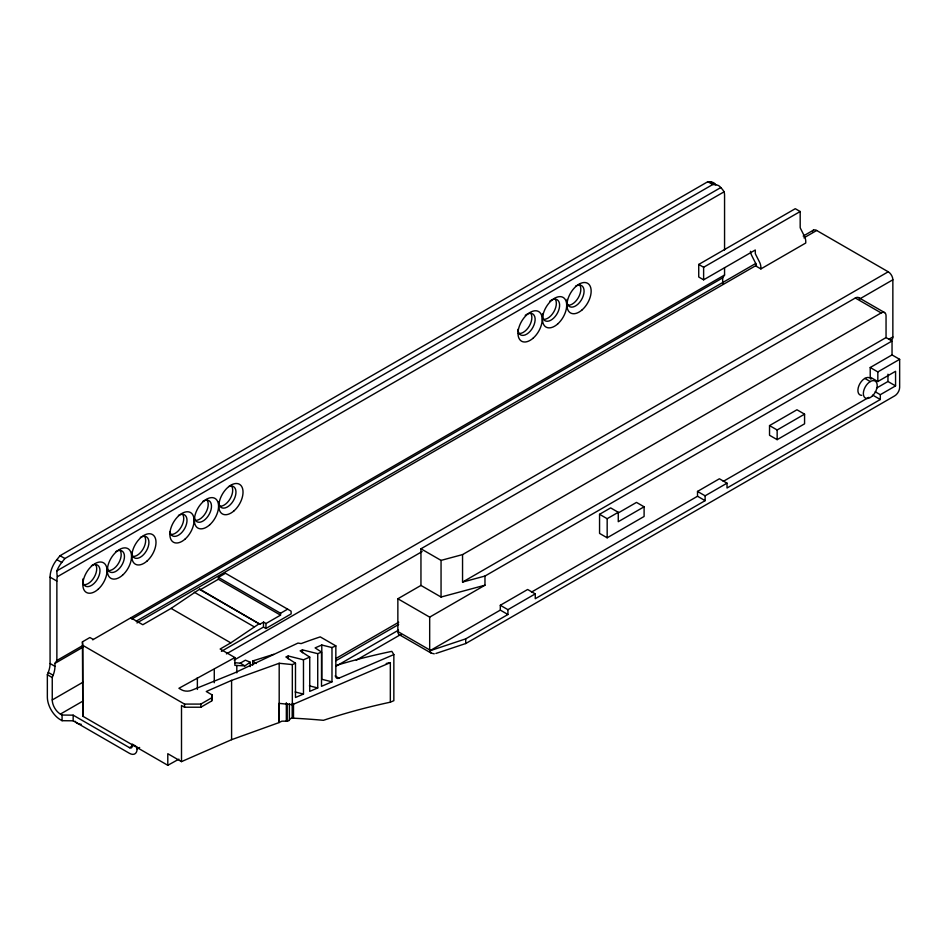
<?xml version="1.0" encoding="UTF-8"?>
<svg xmlns="http://www.w3.org/2000/svg" width="947" height="947" viewBox="0 0 947 947"><rect width="100%" height="100%" fill="white"/><g stroke="black" fill="none" stroke-linecap="round" stroke-linejoin="round"><path stroke-width="1.42" d="M287.178 721.164L288.906 720.714L290.386 718.548L292.173 718.193A11.447 3.729 20.5 0 1 293.499 718.193A527.775 171.762 20.5 0 1 323.436 720.312A438.958 253.429 0 0 1 390.33 702.189L390.33 662.616L292.327 704.698L279.045 703.372L279.045 722.525L281.898 721.164L287.178 721.164L287.178 703.81M335.83 676.359L335.854 645.89L320.24 636.881A446.167 257.596 0 0 0 301.17 643.581L297.974 643.084L234.122 673.116L191.495 690.351A7.694 4.439 0 0 1 181.635 689.854L178.912 688.291L234.88 657.549L234.88 665.362L244.882 665.871L250.197 662.225L245.415 660.177L240.218 663.184L234.832 662.699M221.397 651.358L263.432 627.092L263.586 622.108L266.024 623.517L280.537 615.136L280.537 613.254L218.39 577.374L218.39 579.256L280.537 615.136M263.432 627.092L265.882 628.5L266.024 623.517M279.187 663.267L279.187 722.537L231.589 739.678L181.504 761.625L181.504 705.479L184.523 707.22L200.835 707.22L211.714 700.946L212.152 694.92L206.245 691.499L231.589 680.396L279.187 663.267L292.327 664.581L295.488 663.231L295.488 697.489L303.478 694.056L303.478 659.799L309.74 657.111L309.74 691.369L317.73 687.936L317.73 653.679L321.507 652.057L321.507 686.315L331.983 681.816L331.983 647.559L335.854 645.89M211.714 700.946L212.152 694.92M139.659 747.467L137.102 748.935A10.772 6.215 60 0 1 129.49 753.339L73.156 720.809L62.076 720.703L60.407 719.732A18.466 10.654 60 0 1 47.35 697.122L47.35 674.726L48.25 672.417A19.236 11.104 -60 0 0 50.073 663.516L50.073 577.149A19.236 11.104 -60 0 1 56.867 559.63L60.028 555.7L707.811 181.706L710.972 181.99A19.236 11.104 -60 0 1 715.174 183.931M133.326 745.467L129.49 747.68L73.156 715.163L62.076 715.044L60.407 714.085A11.542 6.665 60 0 1 52.251 699.951L52.251 677.555L53.139 675.247A19.236 11.104 -60 0 0 54.962 666.333L54.962 663.362L56.867 660.497L82.448 645.736M131.716 619.054L722.668 277.873L724.562 275.009L724.562 267.658M56.867 660.497L56.867 581.079A19.236 11.104 -60 0 1 57.329 576.759A23.817 18.703 86.3 0 1 56.867 570.875A19.236 11.104 -60 0 1 61.768 562.459L64.917 558.529L712.712 184.535L715.861 184.819A19.236 11.104 -60 0 1 720.762 187.577A23.817 18.703 86.3 0 1 724.1 191.803A19.236 11.104 -60 0 1 724.562 195.591L724.562 250.008M130.781 617.787L142.808 624.736L171.087 608.4L199.71 589.105L259.904 624.239L263.586 622.108M234.88 657.549L220.13 649.026L230.796 642.871L259.419 623.576M56.867 570.875L720.762 187.577M57.329 576.759L724.112 191.803M760.879 268.924L760.879 267.35A8.843 5.102 60 0 0 759.458 261.952L755.611 254.317A1.918 1.113 60 0 1 755.304 253.133L755.304 249.996L703.621 279.827L698.732 277.009L698.732 264.438L795.279 208.695L800.179 211.524L800.179 227.233A1.918 1.113 60 0 0 800.487 228.405L804.334 236.04A8.843 5.102 60 0 1 805.755 241.438L805.755 243.012L760.879 268.924L755.978 266.095L755.978 264.521A1.918 1.113 60 0 0 755.67 263.349L751.823 255.714A8.843 5.102 60 0 1 750.462 251.334M698.732 264.438L703.621 267.267L800.179 211.524M178.912 759.151L167.797 765.294L82.827 716.24L82.425 641.841L89.906 637.52L93.244 639.45M92.688 639.829L724.562 275.009M54.962 663.362L83.111 647.109M136.25 621.137L755.824 263.42M803.186 236.075L813.426 230.168M136.948 622.937L756.535 265.219M803.896 237.875L816.693 230.488L888.227 271.789A6.534 3.776 60 0 1 892.855 279.791L892.855 336.954A6.534 3.776 60 0 1 890.949 340.174M218.39 577.374L225.493 573.278L291.084 611.146L291.167 613.893L265.882 628.5M199.71 589.105L200.196 589.768L218.39 579.256M52.251 699.951L82.957 682.219M60.407 714.085L83.443 700.78M280.537 613.254L287.639 609.158M226.404 653.88L888.227 271.789M401.244 634.952A6.925 4.001 -60 0 1 397.858 631.531L397.858 598.764L420.953 585.435L420.953 548.787L855.319 298.009A6.925 4.001 -60 0 1 859.675 298.577M234.158 660.083L422.125 551.568M859.592 298.992L892.855 279.791M82.425 641.841L82.827 645.369L184.523 704.083L200.835 704.083L211.714 697.809M462.55 554.599L881.16 312.924A6.925 4.001 -60 0 1 886.049 315.753L886.049 337.582L462.55 582.085L462.55 554.599L441.053 560.387L420.953 548.787M335.996 658.449L398.723 622.226M889.008 339.168L892.855 336.954M335.925 660.698L398.651 624.487M462.55 582.085L484.971 576.048L892.038 341.027L892.038 354.924L870.222 367.519L870.222 377.131L877.833 381.523L895.566 371.295L895.566 385.891L880.308 394.698L875.241 391.774M335.806 666.345L398.557 630.122M599.558 514.304L610.649 507.9L618.261 512.291L618.261 521.714L644.102 506.799L644.102 516.47L607.169 537.801L599.558 533.398L599.558 514.304L607.169 518.707L618.261 512.291M397.858 598.764L429.678 617.136L484.971 585.21L484.971 576.048M356.297 660.166L399.835 635.035M618.036 513.061L636.491 502.407L644.102 506.799M769.532 425.594L796.948 409.767L804.571 414.159L804.571 423.83L777.156 439.657L769.532 435.265L769.532 425.594L777.156 429.985L804.571 414.159M870.222 367.519L877.833 371.922L899.65 359.327L899.65 387.359A6.925 4.001 -60 0 1 894.749 395.834L465.711 643.534L435.88 653.477M434.247 653.821L431.252 653.134L429.749 650.838L500.312 610.105L500.312 605.275L527.645 589.484L535.256 593.887L535.256 598.717L705.124 500.655L705.124 495.814L727.024 483.171L727.024 488.013L880.308 399.504L880.308 394.698M531.48 592.112L697.513 496.252L697.513 491.422L719.4 478.78L727.024 483.171M876.508 388.104L887.955 381.499L895.566 385.891M723.236 481.396L868.861 397.326M500.312 605.275L507.923 609.667L535.256 593.887M429.678 617.136L429.678 649.902A6.925 4.001 -60 0 0 429.749 650.838L465.711 638.87L507.923 614.508L507.923 609.667M303.478 659.799L288.196 655.987L285.876 656.981L295.488 663.231M317.73 653.679L302.448 649.867L300.128 650.861L309.74 657.111M331.983 647.559L321.791 645.014L315.102 647.89L321.507 652.057M335.818 676.371A3.871 2.533 -52.2 0 0 338.943 678.159L393.845 654.59L391.833 651.358A446.167 257.596 0 0 0 336.872 665.232M390.33 702.189L393.845 700.685L393.845 654.59M252.683 665.161L252.683 660.97L273.719 654.33M420.953 585.435L441.053 597.036L484.971 585.21M331.983 681.816L321.791 679.283L321.791 645.014M309.397 685.865L317.73 687.936M295.144 691.985L303.478 694.056M710.972 181.99L715.861 184.819M707.811 181.706L712.712 184.535M858.775 297.666L884.616 312.581M855.319 298.009L881.16 312.924M886.049 337.582L892.038 341.027M892.038 354.924L899.65 359.327M864.836 378.409L870.281 381.546M872.696 395.112L880.308 399.504M697.513 491.422L705.124 495.814M697.513 496.252L705.124 500.655M500.312 610.105L507.923 614.508M397.858 631.531L429.678 649.902M399.291 634.691L431.252 653.134M200.196 589.768L259.904 624.239M194.289 592.23L253.985 626.701M335.131 675.969L338.943 678.17M171.087 608.4L230.796 642.871M60.028 555.7L64.917 558.529M240.218 663.184L244.882 665.871M56.867 559.63L61.768 562.459M50.073 577.149L56.867 581.079M50.073 663.516L54.962 666.333M48.25 672.417L53.139 675.247M47.35 674.726L52.251 677.555M181.504 761.625L167.797 753.705L167.797 765.294M135.883 746.189L132.201 744.07L132.201 746.118A3.847 2.225 60 0 1 129.49 747.68M252.683 660.97L256.294 663.527M887.955 374.195L887.955 381.499M877.833 371.922L877.833 381.523M777.156 429.985L777.156 439.657M722.668 277.873L722.668 280.857A19.236 11.104 -60 0 0 722.963 283.946M703.621 267.267L703.621 279.827M607.169 518.707L607.169 537.801M465.711 638.87L465.711 643.534M441.053 560.387L441.053 597.036M302.448 649.867L302.448 652.72M293.499 703.455L293.499 718.193M292.327 664.581L292.327 704.698M292.173 703.81L292.173 718.193M289.38 703.657L289.38 719.85M288.196 655.987L288.196 658.84M286.337 702.721L286.337 721.176M250.197 662.225L250.197 666.629M236.809 665.528L236.809 672.879M231.589 680.396L231.589 739.678M214.271 669.446L214.271 682.728M200.835 704.083L200.835 707.22M197.367 677.638L197.367 689.44M184.523 704.083L184.523 707.22M137.102 746.899L137.102 748.935M82.827 645.369L82.827 716.24M73.156 715.163L73.156 720.809M62.076 715.044L62.076 720.703M81.229 724.277A7.694 4.439 0 0 1 80.057 724.112M78.944 723.851A7.694 4.439 0 0 1 75.121 721.259M95.079 563.879A12.122 6.996 -60 0 1 94.203 577.197A12.122 6.996 -60 0 1 83.111 584.607M91.409 565.69A12.122 6.996 -60 0 1 99.968 571.159A12.122 6.996 -60 0 1 90.51 585.944A12.122 6.996 -60 0 1 82.945 578.925M119.559 549.757A12.122 6.996 -60 0 1 118.683 563.063A12.122 6.996 -60 0 1 107.591 570.473M144.027 535.623A12.122 6.996 -60 0 1 143.163 548.929A12.122 6.996 -60 0 1 132.071 556.351M182.108 513.641A12.122 6.996 -60 0 1 181.232 526.946A12.122 6.996 -60 0 1 170.14 534.368M206.588 499.507A12.122 6.996 -60 0 1 205.712 512.812A12.122 6.996 -60 0 1 194.62 520.234M231.068 485.373A12.122 6.996 -60 0 1 230.192 498.69A12.122 6.996 -60 0 1 219.1 506.1M530.237 312.652A12.122 6.996 -60 0 1 529.361 325.957A12.122 6.996 -60 0 1 518.269 333.368M554.717 298.518A12.122 6.996 -60 0 1 553.841 311.823A12.122 6.996 -60 0 1 542.749 319.246M579.197 284.384A12.122 6.996 -60 0 1 578.321 297.701A12.122 6.996 -60 0 1 567.229 305.112M575.527 286.195A12.122 6.996 -60 0 1 584.074 291.664A12.122 6.996 -60 0 1 574.628 306.437A12.122 6.996 -60 0 1 567.064 299.418M525.23 315.351A12.122 6.996 -60 0 1 535.091 318.393A12.122 6.996 -60 0 1 527.017 333.971A12.122 6.996 -60 0 1 517.997 329.296M549.71 301.217A12.122 6.996 -60 0 1 559.606 304.756A12.122 6.996 -60 0 1 550.598 320.358A12.122 6.996 -60 0 1 542.584 313.552M202.918 501.306A12.122 6.996 -60 0 1 211.477 505.745A12.122 6.996 -60 0 1 203.818 520.53A12.122 6.996 -60 0 1 194.455 517.642M228.736 486.533A12.122 6.996 -60 0 1 235.921 493.186A12.122 6.996 -60 0 1 226.949 507.213A12.122 6.996 -60 0 1 218.828 502.017M140.369 537.423A12.122 6.996 -60 0 1 148.928 542.371A12.122 6.996 -60 0 1 140.369 557.215A12.122 6.996 -60 0 1 131.799 552.267M115.889 551.556A12.122 6.996 -60 0 1 124.448 555.996A12.122 6.996 -60 0 1 116.789 570.769A12.122 6.996 -60 0 1 107.425 567.88M178.438 515.44A12.122 6.996 -60 0 1 186.997 519.879A12.122 6.996 -60 0 1 179.338 534.653A12.122 6.996 -60 0 1 169.975 531.764M386.234 663.504A438.958 253.429 0 0 1 390.33 662.616M812.301 231.636A6.534 3.776 60 0 1 816.693 230.488M861.687 395.361A9.813 5.658 -60 0 1 859.935 383.582A9.813 5.658 -60 0 1 871.015 379.202M582.192 309.811A17.117 9.884 -60 0 0 587.614 283.307A17.117 9.884 -60 0 0 567.371 301.253A17.117 9.884 -60 0 0 582.192 309.811M533.232 338.079A17.117 9.884 -60 0 0 538.665 311.563A17.117 9.884 -60 0 0 518.411 329.52A17.117 9.884 -60 0 0 533.232 338.079M557.712 323.945A17.117 9.884 -60 0 0 563.145 297.429A17.117 9.884 -60 0 0 542.891 315.387A17.117 9.884 -60 0 0 557.712 323.945M209.583 524.934A17.117 9.884 -60 0 0 215.016 498.418A17.117 9.884 -60 0 0 194.762 516.375A17.117 9.884 -60 0 0 209.583 524.934M234.063 510.8A17.117 9.884 -60 0 0 239.496 484.296A17.117 9.884 -60 0 0 219.242 502.241A17.117 9.884 -60 0 0 234.063 510.8M98.074 589.318A17.117 9.884 -60 0 0 103.507 562.802A17.117 9.884 -60 0 0 83.253 580.76A17.117 9.884 -60 0 0 98.074 589.318M122.554 575.184A17.117 9.884 -60 0 0 127.987 548.668A17.117 9.884 -60 0 0 107.733 566.626A17.117 9.884 -60 0 0 122.554 575.184M147.034 561.05A17.117 9.884 -60 0 0 152.455 534.534A17.117 9.884 -60 0 0 132.213 552.492A17.117 9.884 -60 0 0 147.034 561.05M185.115 539.068A17.117 9.884 -60 0 0 190.536 512.552A17.117 9.884 -60 0 0 170.282 530.509A17.117 9.884 -60 0 0 185.115 539.068M872.069 396.248A9.813 5.658 -60 0 0 875.182 381.061A9.813 5.658 -60 0 0 863.581 391.348A9.813 5.658 -60 0 0 872.069 396.248"/></g></svg>
